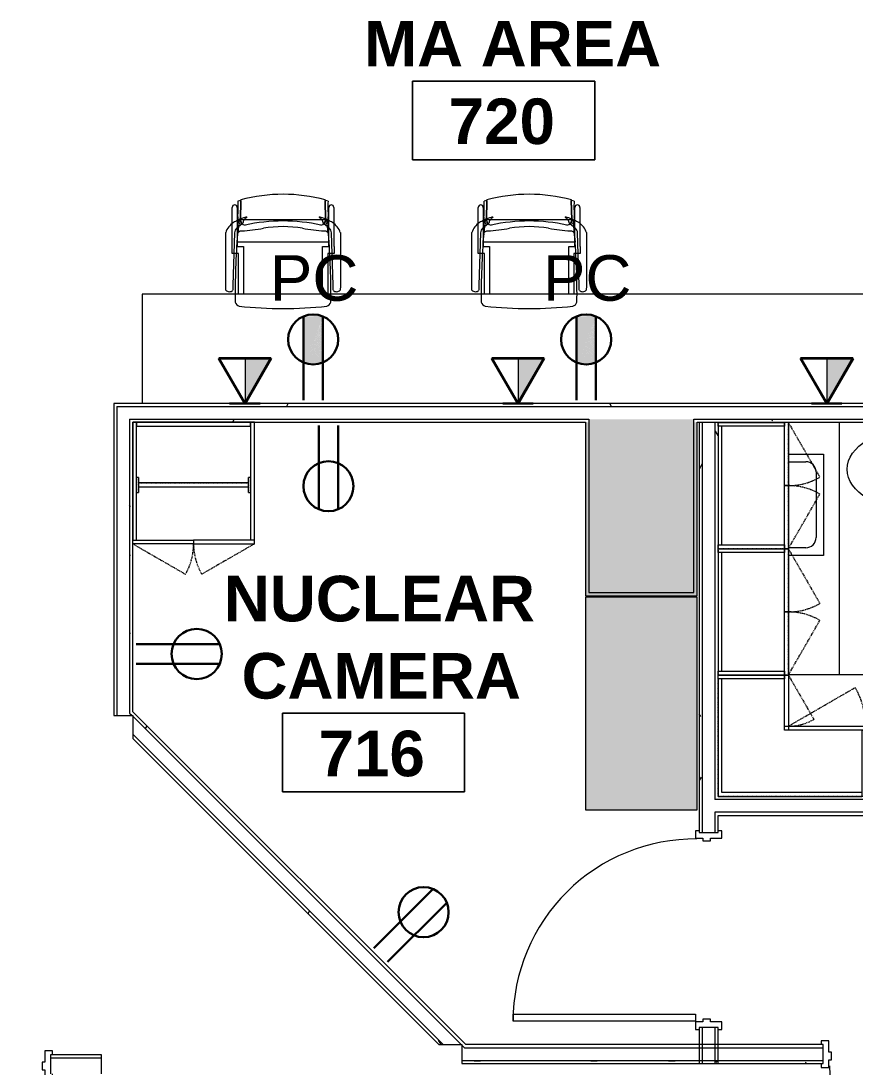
# Model space of a CAD drawing. Header units: inches. Extents: x 1076 to 2563, y 349 to 2134.
# Drawn here: x 1769.1 to 1933.8, y 1665.4 to 1871.9 of the extents above; entities that cross this region are included whole.
import ezdxf

# ---------------------------------------------------------------- set-up
doc = ezdxf.new("R2010")
doc.units = ezdxf.units.IN
doc.header["$MEASUREMENT"] = 0
doc.linetypes.add('Dash', pattern=[0.25, 0.125, -0.125])
doc.linetypes.add('Hidden', pattern=[0.28125, 0.1875, -0.09375])
for name, color, linetype, lineweight in [('A-ANNO-NOTE', 131, 'Continuous', 30), ('A-AREA-IDEN', 2, 'Continuous', 9), ('A-COLS', 52, 'Continuous', 13), ('A-DOOR', 31, 'Continuous', 13), ('A-WALL', 113, 'Continuous', 13), ('A-WALL-PATT', 111, 'Continuous', 13), ('I-FURN', 30, 'Continuous', 9), ('I-WALL', 2, 'Continuous', 13), ('P-SANR-FIXT', 6, 'Continuous', 13), ('P-SANR-FIXT-IDEN', 2, 'Continuous', 9), ('Q-CASE', 31, 'Continuous', 13), ('Q-CASE-HDLN', 31, 'Dash', 9)]:
    doc.layers.add(name, color=color, linetype=linetype, lineweight=lineweight)
doc.styles.add('Swis721 Lt BT', font='swissl.ttf', dxfattribs={"height": 9})
doc.styles.add('Swis721 Lt BT_B', font='', dxfattribs={"height": 9})
doc.styles.get('Swis721 Lt BT_B').set_extended_font_data('Swis721 Lt BT', bold=True)
pattern_1 = [(0, (0, 0), (30.72, 7.68), [1.267, -21.773, 1.267, -21.773, -122.88]), (0, (0, 0), (30.72, 7.68), [-46.08, 1.267, -44.813, 1.267, -21.773, -53.76]), (0, (0, 0), (30.72, 7.68), [-115.2, 1.267, -14.093, 1.267, -37.133]), (120, (11.52, 3.84), (-22.011075, 22.7643), [1.267, -21.773, 1.267, -21.773, -122.88]), (120, (11.52, 3.84), (-22.011075, 22.7643), [-46.08, 1.267, -44.813, 1.267, -21.773, -53.76]), (120, (11.52, 3.84), (-22.011075, 22.7643), [-115.2, 1.267, -14.093, 1.267, -37.133]), (240, (15.36, 19.2), (-8.708925, -30.4443), [1.267, -21.773, 1.267, -21.773, -122.88]), (240, (15.36, 19.2), (-8.708925, -30.4443), [-46.08, 1.267, -44.813, 1.267, -21.773, -53.76]), (240, (15.36, 19.2), (-8.708925, -30.4443), [-115.2, 1.267, -14.093, 1.267, -37.133])]

# ---------------------------------------------------------------- blocks, each defined once
blk = doc.blocks.new('Casework 6 - Casework 1-7590058-Level XX  POWER _ SIGNAL')
at = {"layer": 'Q-CASE', "lineweight": 9}
for p, q in [((1483.52, 1691.07), (1483.52, 1669.49)), ((1501.94, 1691.07), (1483.52, 1691.07)), ((1520.79, 1691.07), (1501.98, 1691.07)), ((1550.55, 1691.07), (1520.79, 1691.07)), ((1569.4, 1691.07), (1550.55, 1691.07)), ((1660.94, 1691.07), (1569.4, 1691.07))]:
    blk.add_line(p, q, dxfattribs=at)
blk = doc.blocks.new('Door - Single - Solid Door-7669387-Level XX  POWER _ SIGNAL')
at = {"layer": 'A-DOOR'}
for p, q in [((-14.01, 38.71), (-12.63, 38.71)), ((-14.01, 2.71), (-14.01, 38.71)), ((-12.63, 38.71), (-12.63, 2.71)), ((-12.63, 2.71), (-14.01, 2.71))]:
    blk.add_line(p, q, dxfattribs=at)
at = {"layer": 'A-DOOR', "lineweight": 9}
for p, q in [((-15.63, 2.71), (-15.63, 1.96)), ((-14.13, 2.71), (-15.63, 2.71)), ((-14.13, 1.21), (-14.13, 2.71)), ((23.62, 2.71), (22.12, 2.71)), ((22.12, 2.71), (22.12, 1.21)), ((23.62, 1.96), (23.62, 2.71)), ((-13.63, 1.21), (-14.13, 1.21)), ((-13.63, -0.29), (-13.63, 1.21)), ((22.12, 1.21), (21.62, 1.21)), ((21.62, 1.21), (21.62, -0.29)), ((-15.63, -1.79), (-15.63, -2.54)), ((-14.13, -2.54), (-14.13, -0.29)), ((-14.13, -0.29), (-13.63, -0.29)), ((21.62, -0.29), (22.12, -0.29)), ((22.12, -0.29), (22.12, -2.54)), ((23.62, -2.54), (23.62, -1.79)), ((-15.63, -2.54), (-14.13, -2.54)), ((22.12, -2.54), (23.62, -2.54))]:
    blk.add_line(p, q, dxfattribs=at)
blk.add_arc((-14.01, 2.71), 36, 359.5, 90, dxfattribs=at)
blk = doc.blocks.new('Door - Single - Solid Door-7355446-Level XX  POWER _ SIGNAL')
at = {"layer": 'A-DOOR'}
for p, q in [((-14.01, 38.71), (-12.63, 38.71)), ((-14.01, 2.71), (-14.01, 38.71)), ((-12.63, 38.71), (-12.63, 2.71)), ((-12.63, 2.71), (-14.01, 2.71))]:
    blk.add_line(p, q, dxfattribs=at)
at = {"layer": 'A-DOOR', "lineweight": 9}
for p, q in [((-15.63, 2.71), (-15.63, 1.96)), ((-14.13, 2.71), (-15.63, 2.71)), ((-14.13, 1.21), (-14.13, 2.71)), ((23.62, 2.71), (22.12, 2.71)), ((22.12, 2.71), (22.12, 1.21)), ((23.62, 1.96), (23.62, 2.71)), ((-13.63, 1.21), (-14.13, 1.21)), ((-13.63, -0.29), (-13.63, 1.21)), ((22.12, 1.21), (21.62, 1.21)), ((21.62, 1.21), (21.62, -0.29)), ((-15.63, -1.79), (-15.63, -2.54)), ((-14.13, -2.54), (-14.13, -0.29)), ((-14.13, -0.29), (-13.63, -0.29)), ((21.62, -0.29), (22.12, -0.29)), ((22.12, -0.29), (22.12, -2.54)), ((23.62, -2.54), (23.62, -1.79)), ((-15.63, -2.54), (-14.13, -2.54)), ((22.12, -2.54), (23.62, -2.54))]:
    blk.add_line(p, q, dxfattribs=at)
blk.add_arc((-14.01, 2.71), 36, 359.5, 90, dxfattribs=at)
blk = doc.blocks.new('C-Counter Top1 - ADJ HEIGHT 2-7779283-Level XX  POWER _ SIGNAL')
at = {"layer": 'Q-CASE', "lineweight": 9}
for p, q in [((-47.26, -13.88), (-47.26, -24)), ((-47.26, -24), (26.86, -24))]:
    blk.add_line(p, q, dxfattribs=at)
blk = doc.blocks.new('C-Counter Top1 - ADJ HEIGHT 2-7466571-Level XX  POWER _ SIGNAL')
at = {"layer": 'Q-CASE', "lineweight": 9}
blk.add_line((2.63, 0), (-47.26, 0), dxfattribs=at)
blk = doc.blocks.new('Sink Kitchen-Single - 30_ x 21_ HOT LAB-7756495-Level XX  POWER _ SIGNAL')
at = {"layer": 'P-SANR-FIXT', "lineweight": 9}
for p, q in [((-9.38, 8.41), (10.62, 8.41)), ((-9.38, 1.44), (-9.38, 8.41)), ((10.62, 8.41), (10.62, 1.44)), ((-5.88, 6.91), (7.12, 6.91)), ((-7.88, 1.44), (-7.88, 4.91)), ((9.12, 4.91), (9.12, 1.44))]:
    blk.add_line(p, q, dxfattribs=at)
for centre, start, end in [((-5.88, 4.91), 90, 180), ((7.12, 4.91), 360, 90)]:
    blk.add_arc(centre, 2, start, end, dxfattribs=at)
blk = doc.blocks.new('F-Haworth_Chair_X99-Seminar - X99 Seminar Chair with Glides-V22-Level XX  POWER _ SIGNAL')
at = {"layer": 'I-FURN'}
for p, q in [((-11.32, 5.48), (-11.3, 6.32)), ((-9.92, 6.36), (-9.92, 5.36)), ((-8.82, -0.89), (-8.82, 7.1)), ((-7.83, 7.1), (-7.83, -2.27)), ((7.83, -2.27), (7.83, 7.1)), ((8.82, 7.1), (8.82, -0.89)), ((9.92, 5.36), (9.92, 6.36)), ((11.3, 6.32), (11.32, 5.48)), ((-11.32, -5.06), (-11.32, 5.48)), ((-9.92, 5.36), (-9.57, -4.97)), ((9.57, -4.97), (9.92, 5.36)), ((11.32, 5.48), (11.32, -5.06)), ((-10.07, -0.89), (-9.71, -0.89)), ((-10.07, -2.27), (-10.07, -0.89)), ((-9.71, -0.89), (-9.2, -0.89)), ((-9.2, -0.89), (-8.82, -0.89)), ((8.82, -0.89), (9.2, -0.89)), ((9.2, -0.89), (9.71, -0.89)), ((9.71, -0.89), (10.07, -0.89)), ((10.07, -0.89), (10.07, -2.27)), ((-10.04, -2.27), (-10.07, -2.27)), ((-10.04, -4.99), (-10.04, -2.27)), ((-9.07, -3.12), (9.07, -3.12)), ((-9.07, -3.2), (-9.07, -3.12)), ((-8.9, -4.8), (-9.07, -3.2)), ((-9.04, -2.27), (-9.04, -3.12)), ((-7.83, -2.27), (-9.04, -2.27)), ((-9.04, -3.12), (-9.04, -3.43)), ((-9.04, -3.43), (-9.04, -3.62)), ((-9.04, -3.62), (-9.04, -5.99)), ((9.04, -2.27), (7.83, -2.27)), ((9.07, -3.2), (8.9, -4.8)), ((9.04, -3.12), (9.04, -2.27)), ((9.04, -3.43), (9.04, -3.12)), ((9.04, -3.62), (9.04, -3.43)), ((9.04, -5.99), (9.04, -3.62)), ((9.07, -3.12), (9.07, -3.2)), ((10.04, -2.27), (10.04, -4.99)), ((10.07, -2.27), (10.04, -2.27)), ((-10.04, -6.81), (-10.04, -5)), ((-9.13, -5.92), (-8.07, -6.77)), ((-9.04, -5.99), (-9.04, -7.4)), ((-8.88, -4.99), (-8.89, -4.91)), ((-8.75, -6.22), (-8.88, -4.99)), ((8.07, -6.77), (9.13, -5.92)), ((8.88, -4.99), (8.75, -6.22)), ((8.89, -4.91), (8.88, -4.99)), ((9.04, -7.4), (9.04, -5.99)), ((10.04, -5), (10.04, -6.81)), ((-10.04, -10.02), (-10.04, -6.81)), ((-9.04, -7.4), (-9.04, -10.02)), ((-8.68, -6.87), (-8.75, -6.22)), ((-8.62, -7.42), (-8.68, -6.87)), ((-8.6, -7.6), (-8.62, -7.43)), ((-8.61, -6.81), (-8.23, -6.95)), ((-8.49, -7.6), (-8.56, -7.6)), ((-8.42, -7.57), (-8.34, -11.37)), ((-8.34, -11.52), (-8.42, -7.57)), ((-7.65, -7.6), (-8.4, -7.6)), ((-8.03, -6.81), (-7.95, -6.87)), ((7.65, -7.6), (-7.65, -7.6)), ((-7.18, -7.99), (-7.21, -8.13)), ((7.21, -8.13), (7.18, -7.99)), ((8.4, -7.6), (7.65, -7.6)), ((7.95, -6.87), (8.03, -6.81)), ((8.23, -6.95), (8.61, -6.81)), ((8.34, -11.37), (8.42, -7.57)), ((8.42, -7.57), (8.34, -11.52)), ((8.56, -7.6), (8.49, -7.6)), ((8.62, -7.43), (8.6, -7.6)), ((8.68, -6.87), (8.62, -7.42)), ((8.75, -6.22), (8.68, -6.87)), ((9.04, -10.02), (9.04, -7.4)), ((10.04, -6.81), (10.04, -10.02))]:
    blk.add_line(p, q, dxfattribs=at)
for centre, radius, start, end in [((-8.21, 8.28), 1.31, 110.0433, 159.9567), ((144.06, 7.32), 153.52, 179.4749, 184.5213), ((0, -75.01), 84.96, 84.1475, 95.8525), ((8.21, 8.28), 1.31, 20.0433, 69.9567), ((-144.06, 7.32), 153.52, 355.4787, 0.5251), ((-10.58, 5.68), 0.956, 45.8901, 138.1099), ((10.58, 5.68), 0.956, 41.8901, 134.1099), ((-7.87, -3.92), 3.63, 198.1789, 238.0478), ((-8.18, -4.9), 1.39, 182.8013, 227.1078), ((-8.24, -4.59), 0.763, 194.2338, 275.7662), ((-11.32, -48.08), 42.84, 79.9767, 85.7699), ((0, 15.97), 22.19, 259.9767, 280.0233), ((11.32, -48.08), 42.84, 94.2301, 100.0233), ((8.24, -4.59), 0.763, 264.2338, 345.7662), ((8.18, -4.9), 1.39, 312.8922, 357.1987), ((7.87, -3.92), 3.63, 301.9522, 341.8211), ((-4.71, 1.15), 9.61, 238.0478, 243.9964), ((-5.2, -7.86), 3.74, 170.0936, 184.0143), ((-36.06, -10.03), 27.2, 357.4882, 4.0143), ((-4.71, 1.15), 9.61, 243.9964, 246.4906), ((-8.28, -7.33), 0.613, 122.5427, 170.0936), ((-4.71, 1.15), 9.61, 246.6393, 247.073), ((-7.37, -7.55), 1.05, 95.9554, 181.1786), ((-7.37, -7.55), 1.05, 145.2002, 181.1786), ((-4.71, 1.15), 9.61, 247.2631, 254.9334), ((-6.55, -6.76), 1.38, 185.0878, 199.5533), ((-6.55, -6.76), 1.38, 199.5533, 212.4248), ((-6.55, -6.76), 1.38, 214.0187, 242.9497), ((0, 26.49), 33.83, 257.2285, 282.7715), ((6.55, -6.76), 1.38, 297.0503, 325.9813), ((4.71, 1.15), 9.61, 285.0666, 292.7369), ((7.37, -7.55), 1.05, 358.8214, 84.0446), ((6.55, -6.76), 1.38, 327.5752, 354.9122), ((7.37, -7.55), 1.05, 358.8214, 34.7998), ((4.71, 1.15), 9.61, 292.927, 293.3607), ((4.71, 1.15), 9.61, 293.5094, 296.0036), ((8.28, -7.33), 0.613, 9.9064, 57.4573), ((36.06, -10.03), 27.2, 175.9857, 182.5118), ((5.2, -7.86), 3.74, 355.9857, 9.9064), ((4.71, 1.15), 9.61, 296.0036, 301.9522), ((-9.54, -10.02), 0.498, 180, 0), ((9.54, -10.02), 0.498, 180, 0), ((0, 20.73), 33.17, 254.4478, 255.4234), ((0, 20.29), 32.89, 255.304, 284.6925), ((0, 20.73), 33.17, 284.5766, 285.5522)]:
    blk.add_arc(centre, radius, start, end, dxfattribs=at)
blk = doc.blocks.new('F-Haworth_Chair_X99-Seminar - X99 Seminar Chair with Glides-V23-Level XX  POWER _ SIGNAL')
at = {"layer": 'I-FURN'}
for p, q in [((-11.32, 5.48), (-11.3, 6.32)), ((-9.92, 6.36), (-9.92, 5.36)), ((-8.82, -0.89), (-8.82, 7.1)), ((-7.83, 7.1), (-7.83, -2.27)), ((7.83, -2.27), (7.83, 7.1)), ((8.82, 7.1), (8.82, -0.89)), ((9.92, 5.36), (9.92, 6.36)), ((11.3, 6.32), (11.32, 5.48)), ((-11.32, -5.06), (-11.32, 5.48)), ((-9.92, 5.36), (-9.57, -4.97)), ((9.57, -4.97), (9.92, 5.36)), ((11.32, 5.48), (11.32, -5.06)), ((-10.07, -0.89), (-9.71, -0.89)), ((-10.07, -2.27), (-10.07, -0.89)), ((-9.71, -0.89), (-9.2, -0.89)), ((-9.2, -0.89), (-8.82, -0.89)), ((8.82, -0.89), (9.2, -0.89)), ((9.2, -0.89), (9.71, -0.89)), ((9.71, -0.89), (10.07, -0.89)), ((10.07, -0.89), (10.07, -2.27)), ((-10.04, -2.27), (-10.07, -2.27)), ((-10.04, -4.99), (-10.04, -2.27)), ((-9.07, -3.12), (9.07, -3.12)), ((-9.07, -3.2), (-9.07, -3.12)), ((-8.9, -4.8), (-9.07, -3.2)), ((-9.04, -2.27), (-9.04, -3.12)), ((-7.83, -2.27), (-9.04, -2.27)), ((-9.04, -3.12), (-9.04, -3.43)), ((-9.04, -3.43), (-9.04, -3.62)), ((-9.04, -3.62), (-9.04, -5.99)), ((9.04, -2.27), (7.83, -2.27)), ((9.07, -3.2), (8.9, -4.8)), ((9.04, -3.12), (9.04, -2.27)), ((9.04, -3.43), (9.04, -3.12)), ((9.04, -3.62), (9.04, -3.43)), ((9.04, -5.99), (9.04, -3.62)), ((9.07, -3.12), (9.07, -3.2)), ((10.04, -2.27), (10.04, -4.99)), ((10.07, -2.27), (10.04, -2.27)), ((-10.04, -6.81), (-10.04, -5)), ((-9.13, -5.92), (-8.07, -6.77)), ((-9.04, -5.99), (-9.04, -7.4)), ((-8.88, -4.99), (-8.89, -4.91)), ((-8.75, -6.22), (-8.88, -4.99)), ((8.07, -6.77), (9.13, -5.92)), ((8.88, -4.99), (8.75, -6.22)), ((8.89, -4.91), (8.88, -4.99)), ((9.04, -7.4), (9.04, -5.99)), ((10.04, -5), (10.04, -6.81)), ((-10.04, -10.02), (-10.04, -6.81)), ((-9.04, -7.4), (-9.04, -10.02)), ((-8.68, -6.87), (-8.75, -6.22)), ((-8.62, -7.42), (-8.68, -6.87)), ((-8.6, -7.6), (-8.62, -7.43)), ((-8.61, -6.81), (-8.23, -6.95)), ((-8.49, -7.6), (-8.56, -7.6)), ((-8.42, -7.57), (-8.34, -11.37)), ((-8.34, -11.52), (-8.42, -7.57)), ((-7.65, -7.6), (-8.4, -7.6)), ((-8.03, -6.81), (-7.95, -6.87)), ((7.65, -7.6), (-7.65, -7.6)), ((-7.18, -7.99), (-7.21, -8.13)), ((7.21, -8.13), (7.18, -7.99)), ((8.4, -7.6), (7.65, -7.6)), ((7.95, -6.87), (8.03, -6.81)), ((8.23, -6.95), (8.61, -6.81)), ((8.34, -11.37), (8.42, -7.57)), ((8.42, -7.57), (8.34, -11.52)), ((8.56, -7.6), (8.49, -7.6)), ((8.62, -7.43), (8.6, -7.6)), ((8.68, -6.87), (8.62, -7.42)), ((8.75, -6.22), (8.68, -6.87)), ((9.04, -10.02), (9.04, -7.4)), ((10.04, -6.81), (10.04, -10.02))]:
    blk.add_line(p, q, dxfattribs=at)
for centre, radius, start, end in [((-8.21, 8.28), 1.31, 110.0433, 159.9567), ((144.06, 7.32), 153.52, 179.4749, 184.5213), ((0, -75.01), 84.96, 84.1475, 95.8525), ((8.21, 8.28), 1.31, 20.0433, 69.9567), ((-144.06, 7.32), 153.52, 355.4787, 0.5251), ((-10.58, 5.68), 0.956, 45.8901, 138.1099), ((10.58, 5.68), 0.956, 41.8901, 134.1099), ((-7.87, -3.92), 3.63, 198.1789, 238.0478), ((-8.18, -4.9), 1.39, 182.8013, 227.1078), ((-8.24, -4.59), 0.763, 194.2338, 275.7662), ((-11.32, -48.08), 42.84, 79.9767, 85.7699), ((0, 15.97), 22.19, 259.9767, 280.0233), ((11.32, -48.08), 42.84, 94.2301, 100.0233), ((8.24, -4.59), 0.763, 264.2338, 345.7662), ((8.18, -4.9), 1.39, 312.8922, 357.1987), ((7.87, -3.92), 3.63, 301.9522, 341.8211), ((-4.71, 1.15), 9.61, 238.0478, 243.9964), ((-5.2, -7.86), 3.74, 170.0936, 184.0143), ((-36.06, -10.03), 27.2, 357.4882, 4.0143), ((-4.71, 1.15), 9.61, 243.9964, 246.4906), ((-8.28, -7.33), 0.613, 122.5427, 170.0936), ((-4.71, 1.15), 9.61, 246.6393, 247.073), ((-7.37, -7.55), 1.05, 95.9554, 181.1786), ((-7.37, -7.55), 1.05, 145.2002, 181.1786), ((-4.71, 1.15), 9.61, 247.2631, 254.9334), ((-6.55, -6.76), 1.38, 185.0878, 212.4248), ((-6.55, -6.76), 1.38, 214.0187, 228.4842), ((0, 26.49), 33.83, 257.2285, 282.7715), ((-6.55, -6.76), 1.38, 228.4842, 242.9497), ((6.55, -6.76), 1.38, 297.0503, 325.9813), ((4.71, 1.15), 9.61, 285.0666, 292.7369), ((7.37, -7.55), 1.05, 358.8214, 84.0446), ((6.55, -6.76), 1.38, 327.5752, 354.9122), ((7.37, -7.55), 1.05, 358.8214, 34.7998), ((4.71, 1.15), 9.61, 292.927, 293.3607), ((4.71, 1.15), 9.61, 293.5094, 296.0036), ((8.28, -7.33), 0.613, 9.9064, 57.4573), ((36.06, -10.03), 27.2, 175.9857, 182.5118), ((5.2, -7.86), 3.74, 355.9857, 9.9064), ((4.71, 1.15), 9.61, 296.0036, 301.9522), ((-9.54, -10.02), 0.498, 180, 0), ((9.54, -10.02), 0.498, 180, 0), ((0, 20.73), 33.17, 254.4478, 255.4234), ((0, 20.29), 32.89, 255.304, 284.6925), ((0, 20.73), 33.17, 284.5766, 285.5522)]:
    blk.add_arc(centre, radius, start, end, dxfattribs=at)
blk = doc.blocks.new('CW Cupbd Combined - Robe 80_h x 24_d - 2 Doors - 1 rail - 1 shoe shelf-7650964-Level XX  POWER _ SIGNAL')
at = {"layer": 'Q-CASE', "lineweight": 20}
for p, q in [((2.75, -2.36), (2, -2.36)), ((2, -2.36), (2, -25.61)), ((2.75, -13.26), (2.75, -2.36)), ((25.25, -2.36), (2.75, -2.36)), ((2.75, -2.36), (2.75, -3.11)), ((2.75, -3.11), (25.25, -3.11)), ((26, -2.36), (25.25, -2.36)), ((25.25, -2.36), (25.25, -13.26)), ((25.25, -3.11), (25.25, -2.36)), ((26, -25.61), (26, -2.36)), ((2.75, -25.61), (2.75, -16.21)), ((25.25, -16.21), (25.25, -25.61)), ((2, -25.61), (14, -25.61)), ((2, -26.36), (2, -25.61)), ((14, -26.36), (2, -26.36)), ((14, -25.61), (14, -26.36)), ((26, -25.61), (14, -25.61)), ((14, -25.61), (14, -26.36)), ((14, -26.36), (26, -26.36)), ((26, -26.36), (26, -25.61))]:
    blk.add_line(p, q, dxfattribs=at)
at = {"layer": 'Q-CASE', "lineweight": 9}
for p, q in [((3.14, -13.26), (2.75, -13.26)), ((2.75, -16.21), (2.75, -13.26)), ((3.14, -13.26), (3.14, -16.21)), ((24.85, -14.34), (3.14, -14.34)), ((25.25, -13.26), (24.85, -13.26)), ((24.85, -16.21), (24.85, -13.26)), ((25.25, -13.26), (25.25, -16.21)), ((2.75, -16.21), (3.14, -16.21)), ((3.14, -15.13), (24.85, -15.13)), ((24.85, -16.21), (25.25, -16.21))]:
    blk.add_line(p, q, dxfattribs=at)
at = {"layer": 'Q-CASE', "linetype": 'Hidden', "lineweight": 9}
for p, q in [((2, -26.36), (12.39, -32.36)), ((26, -26.36), (15.6, -32.36))]:
    blk.add_line(p, q, dxfattribs=at)
for centre, start, end in [((2, -26.36), 330, 0.5), ((26, -26.36), 179.5, 210)]:
    blk.add_arc(centre, 12, start, end, dxfattribs=at)
at = {"layer": 'Q-CASE-HDLN'}
for p, q in [((3.14, -13.26), (2.75, -13.26)), ((3.14, -16.21), (3.14, -13.26)), ((3.14, -14.34), (24.85, -14.34)), ((25.25, -13.26), (24.85, -13.26)), ((24.85, -13.26), (24.85, -16.21)), ((2.75, -16.21), (3.14, -16.21)), ((3.14, -15.13), (24.85, -15.13)), ((24.85, -16.21), (25.25, -16.21))]:
    blk.add_line(p, q, dxfattribs=at)
blk = doc.blocks.new('CW Cupbd Ohead1 - 37_h x 13 7_8_d - 2 Doors - 1 Shelf-7777892-Level XX  POWER _ SIGNAL')
at = {"layer": 'Q-CASE', "linetype": 'Hidden', "lineweight": 9}
for p, q in [((2, 16.24), (12.8, 22.47)), ((26.94, 16.24), (16.14, 22.47))]:
    blk.add_line(p, q, dxfattribs=at)
at = {"layer": 'Q-CASE', "lineweight": 9}
for p, q in [((2, 16.24), (14.47, 16.24)), ((2, 16.24), (2, 15.45)), ((14.47, 15.45), (2, 15.45)), ((2, 15.45), (2.75, 15.45)), ((2, 2.36), (2, 15.45)), ((2.75, 15.45), (2.75, 2.36)), ((14.47, 15.45), (14.47, 16.24)), ((14.47, 16.24), (26.94, 16.24)), ((14.47, 16.24), (14.47, 15.45)), ((26.94, 15.45), (14.47, 15.45)), ((26.19, 15.45), (26.94, 15.45)), ((26.19, 2.36), (26.19, 15.45)), ((26.94, 15.45), (26.94, 16.24)), ((26.94, 2.36), (26.94, 15.45)), ((2.75, 2.36), (2, 2.36)), ((26.19, 3.11), (2.75, 3.11)), ((2.75, 2.36), (26.19, 2.36)), ((26.94, 2.36), (26.19, 2.36))]:
    blk.add_line(p, q, dxfattribs=at)
at = {"layer": 'Q-CASE', "linetype": 'Hidden', "lineweight": 9}
for centre, start, end in [((2, 16.24), 359.5, 30), ((26.94, 16.24), 150, 180.5)]:
    blk.add_arc(centre, 12.47, start, end, dxfattribs=at)
at = {"layer": 'Q-CASE-HDLN'}
for p, q in [((26.94, 16.24), (2, 16.24)), ((2, 16.24), (2, 2.36)), ((26.94, 2.36), (26.94, 16.24)), ((2, 2.36), (26.94, 2.36))]:
    blk.add_line(p, q, dxfattribs=at)
blk = doc.blocks.new('CW Cupbd Ohead Cnr - 23_5_h x 13 7_8_d - 1 Shelf-7798154-Level XX  POWER _ SIGNAL')
at = {"layer": 'Q-CASE', "lineweight": 9}
for p, q in [((25.22, -2.36), (2, -2.36)), ((2, -2.36), (2, -30.74)), ((2.75, -30.74), (2.75, -3.11)), ((2.75, -3.11), (25.22, -3.11)), ((25.22, -2.36), (25.97, -2.36)), ((25.22, -15.49), (25.22, -2.36)), ((25.97, -15.49), (25.97, -2.36)), ((15.12, -16.24), (15.12, -15.49)), ((15.12, -15.49), (15.87, -15.49)), ((15.12, -31.49), (15.12, -16.24)), ((15.87, -16.24), (15.12, -16.24)), ((15.87, -15.49), (25.97, -15.49)), ((15.87, -15.49), (15.87, -16.24)), ((15.87, -16.24), (15.87, -31.49)), ((25.97, -16.24), (15.87, -16.24)), ((25.97, -15.49), (25.22, -15.49)), ((25.97, -16.24), (25.97, -15.49)), ((2, -31.49), (2, -30.74)), ((15.12, -30.74), (2, -30.74)), ((15.12, -30.74), (15.12, -31.49)), ((15.12, -31.49), (2, -31.49)), ((15.12, -31.49), (15.87, -31.49))]:
    blk.add_line(p, q, dxfattribs=at)
at = {"layer": 'Q-CASE', "linetype": 'Hidden', "lineweight": 9}
for p, q in [((15.87, -16.24), (23.5, -29.44)), ((25.97, -16.24), (17.22, -21.29))]:
    blk.add_line(p, q, dxfattribs=at)
for centre, radius, start, end in [((25.97, -16.24), 10.1, 179.5, 210), ((15.87, -16.24), 15.25, 269.5, 300)]:
    blk.add_arc(centre, radius, start, end, dxfattribs=at)
at = {"layer": 'Q-CASE-HDLN'}
for p, q in [((2, -2.36), (25.97, -2.36)), ((2, -31.49), (2, -2.36)), ((25.97, -2.36), (25.97, -16.24)), ((15.87, -16.24), (15.87, -31.49)), ((25.97, -16.24), (15.87, -16.24)), ((15.87, -31.49), (2, -31.49))]:
    blk.add_line(p, q, dxfattribs=at)
blk = doc.blocks.new('Room Tag - Room Name and Number-3379422-Level XX  POWER _ SIGNAL')
at = {"layer": 'A-AREA-IDEN'}
for p, q in [((-0.1881, -0.1636), (-0.1881, -0.0018)), ((-0.1881, -0.0018), (0.1869, -0.0018)), ((0.1869, -0.0018), (-0.1881, -0.0018)), ((-0.1881, -0.0018), (-0.1881, -0.1636)), ((0.1869, -0.0018), (0.1869, -0.1636)), ((0.1869, -0.1636), (0.1869, -0.0018)), ((0.1869, -0.1636), (-0.1881, -0.1636)), ((-0.1881, -0.1636), (0.1869, -0.1636))]:
    blk.add_line(p, q, dxfattribs=at)
blk = doc.blocks.new('Plumbing Equipment Tag - Standard-3394155-Level XX  POWER _ SIGNAL')
at = {"layer": 'P-SANR-FIXT-IDEN'}
blk.add_ellipse((-0.0499, 0.0037), major_axis=(-0.1406, 0), ratio=0.600473, dxfattribs=at)

msp = doc.modelspace()

# ---------------------------------------------------------------- hatches: boundary and pattern name
at = {"layer": 'A-ANNO-NOTE', "lineweight": 9}
for points in [[(1825.6, 1813.84), (1827.85, 1813.85), (1825.99, 1813.92)], [(1827.85, 1813.85), (1827.07, 1813.98), (1825.99, 1813.92)], [(1879.53, 1813.84), (1881.78, 1813.85), (1879.92, 1813.92)], [(1881.78, 1813.85), (1881, 1813.98), (1879.92, 1813.92)], [(1824.86, 1804.48), (1828.69, 1813.55), (1824.86, 1813.57), (1824.86, 1813.21)], [(1824.95, 1804.44), (1828.55, 1813.21), (1824.86, 1804.48)], [(1828.69, 1813.55), (1825.6, 1813.84), (1824.95, 1813.61)], [(1825.04, 1804.41), (1828.55, 1813.21), (1824.95, 1804.44)], [(1825.13, 1804.38), (1828.56, 1813.21), (1825.04, 1804.41)], [(1825.23, 1804.34), (1828.56, 1813.21), (1825.13, 1804.38)], [(1825.32, 1804.31), (1828.56, 1813.21), (1825.23, 1804.34)], [(1825.42, 1804.29), (1828.57, 1813.21), (1825.32, 1804.31)], [(1825.51, 1804.26), (1828.57, 1813.21), (1825.42, 1804.29)], [(1825.61, 1804.24), (1828.58, 1813.21), (1825.51, 1804.26)], [(1828.69, 1813.55), (1827.85, 1813.85), (1825.6, 1813.84)], [(1825.7, 1804.21), (1828.58, 1813.21), (1825.61, 1804.24)], [(1825.8, 1804.19), (1828.58, 1813.21), (1825.7, 1804.21)], [(1825.89, 1804.17), (1828.59, 1813.21), (1825.8, 1804.19)], [(1825.99, 1804.16), (1828.59, 1813.21), (1825.89, 1804.17)], [(1826.09, 1804.14), (1828.59, 1813.21), (1825.99, 1804.16)], [(1826.19, 1804.13), (1828.6, 1813.21), (1826.09, 1804.14)], [(1826.28, 1804.12), (1828.6, 1813.21), (1826.19, 1804.13)], [(1826.38, 1804.11), (1828.6, 1813.21), (1826.28, 1804.12)], [(1826.48, 1804.1), (1828.61, 1813.21), (1826.38, 1804.11)], [(1826.58, 1804.1), (1828.61, 1813.21), (1826.48, 1804.1)], [(1826.68, 1804.1), (1828.62, 1813.21), (1826.58, 1804.1)], [(1826.77, 1804.1), (1828.62, 1813.21), (1826.68, 1804.1)], [(1826.77, 1804.1), (1826.87, 1804.1), (1828.62, 1813.21)], [(1826.87, 1804.1), (1826.97, 1804.1), (1828.63, 1813.21)], [(1826.97, 1804.1), (1827.07, 1804.1), (1828.63, 1813.21)], [(1827.07, 1804.1), (1827.17, 1804.11), (1828.63, 1813.21)], [(1827.17, 1804.11), (1827.27, 1804.12), (1828.64, 1813.21)], [(1827.27, 1804.12), (1827.36, 1804.13), (1828.64, 1813.21)], [(1827.36, 1804.13), (1827.46, 1804.14), (1828.64, 1813.21)], [(1827.46, 1804.14), (1827.56, 1804.16), (1828.65, 1813.21)], [(1827.56, 1804.16), (1827.66, 1804.17), (1828.65, 1813.21)], [(1827.66, 1804.17), (1827.75, 1804.19), (1828.65, 1813.21)], [(1827.75, 1804.19), (1827.85, 1804.21), (1828.66, 1813.21)], [(1827.85, 1804.21), (1827.94, 1804.24), (1828.66, 1813.21)], [(1827.94, 1804.24), (1828.04, 1804.26), (1828.66, 1813.21)], [(1828.04, 1804.26), (1828.13, 1804.29), (1828.67, 1813.21)], [(1828.13, 1804.29), (1828.23, 1804.31), (1828.67, 1813.21)], [(1828.23, 1804.31), (1828.32, 1804.34), (1828.67, 1813.21)], [(1828.32, 1804.34), (1828.42, 1804.38), (1828.68, 1813.21)], [(1828.42, 1804.38), (1828.51, 1804.41), (1828.68, 1813.21)], [(1828.51, 1804.41), (1828.6, 1804.44), (1828.68, 1813.21)], [(1828.6, 1804.44), (1828.69, 1804.48), (1828.69, 1813.21)], [(1878.79, 1804.48), (1882.62, 1813.55), (1878.79, 1813.57), (1878.79, 1813.21)], [(1878.88, 1804.44), (1882.48, 1813.21), (1878.79, 1804.48)], [(1882.62, 1813.55), (1879.53, 1813.84), (1878.88, 1813.61)], [(1878.97, 1804.41), (1882.48, 1813.21), (1878.88, 1804.44)], [(1879.06, 1804.38), (1882.49, 1813.21), (1878.97, 1804.41)], [(1879.16, 1804.34), (1882.49, 1813.21), (1879.06, 1804.38)], [(1879.25, 1804.31), (1882.49, 1813.21), (1879.16, 1804.34)], [(1879.34, 1804.29), (1882.5, 1813.21), (1879.25, 1804.31)], [(1879.44, 1804.26), (1882.5, 1813.21), (1879.34, 1804.29)], [(1879.53, 1804.24), (1882.5, 1813.21), (1879.44, 1804.26)], [(1882.62, 1813.55), (1881.78, 1813.85), (1879.53, 1813.84)], [(1879.63, 1804.21), (1882.51, 1813.21), (1879.53, 1804.24)], [(1879.73, 1804.19), (1882.51, 1813.21), (1879.63, 1804.21)], [(1879.82, 1804.17), (1882.52, 1813.21), (1879.73, 1804.19)], [(1879.92, 1804.16), (1882.52, 1813.21), (1879.82, 1804.17)], [(1880.02, 1804.14), (1882.52, 1813.21), (1879.92, 1804.16)], [(1880.12, 1804.13), (1882.53, 1813.21), (1880.02, 1804.14)], [(1880.21, 1804.12), (1882.53, 1813.21), (1880.12, 1804.13)], [(1880.31, 1804.11), (1882.53, 1813.21), (1880.21, 1804.12)], [(1880.41, 1804.1), (1882.54, 1813.21), (1880.31, 1804.11)], [(1880.51, 1804.1), (1882.54, 1813.21), (1880.41, 1804.1)], [(1880.61, 1804.1), (1882.54, 1813.21), (1880.51, 1804.1)], [(1880.7, 1804.1), (1882.55, 1813.21), (1880.61, 1804.1)], [(1880.7, 1804.1), (1880.8, 1804.1), (1882.55, 1813.21)], [(1880.8, 1804.1), (1880.9, 1804.1), (1882.56, 1813.21)], [(1880.9, 1804.1), (1881, 1804.1), (1882.56, 1813.21)], [(1881, 1804.1), (1881.1, 1804.11), (1882.56, 1813.21)], [(1881.1, 1804.11), (1881.2, 1804.12), (1882.57, 1813.21)], [(1881.2, 1804.12), (1881.29, 1804.13), (1882.57, 1813.21)], [(1881.29, 1804.13), (1881.39, 1804.14), (1882.57, 1813.21)], [(1881.39, 1804.14), (1881.49, 1804.16), (1882.58, 1813.21)], [(1881.49, 1804.16), (1881.58, 1804.17), (1882.58, 1813.21)], [(1881.58, 1804.17), (1881.68, 1804.19), (1882.58, 1813.21)], [(1881.68, 1804.19), (1881.78, 1804.21), (1882.59, 1813.21)], [(1881.78, 1804.21), (1881.87, 1804.24), (1882.59, 1813.21)], [(1881.87, 1804.24), (1881.97, 1804.26), (1882.59, 1813.21)], [(1881.97, 1804.26), (1882.06, 1804.29), (1882.6, 1813.21)], [(1882.06, 1804.29), (1882.16, 1804.31), (1882.6, 1813.21)], [(1882.16, 1804.31), (1882.25, 1804.34), (1882.6, 1813.21)], [(1882.25, 1804.34), (1882.34, 1804.38), (1882.61, 1813.21)], [(1882.34, 1804.38), (1882.44, 1804.41), (1882.61, 1813.21)], [(1882.44, 1804.41), (1882.53, 1804.44), (1882.61, 1813.21)], [(1882.53, 1804.44), (1882.62, 1804.48), (1882.62, 1813.21)], [(1813.32, 1796.36), (1818.48, 1805.29), (1813.32, 1805.29), (1813.32, 1798.28)], [(1867.25, 1796.36), (1872.41, 1805.29), (1867.25, 1805.29), (1867.25, 1798.28)], [(1928.25, 1796.36), (1933.41, 1805.29), (1928.25, 1805.29)]]:
    msp.add_hatch(color=256, dxfattribs=at).paths.add_polyline_path(points, flags=0)
at = {"layer": 'A-COLS'}
msp.add_hatch(color=250, dxfattribs=at).paths.add_polyline_path([(1902.59, 1716.17), (1902.59, 1758.17), (1880.59, 1758.17), (1880.59, 1716.17)], flags=0)
at = {"layer": 'A-WALL'}
msp.add_hatch(color=250, dxfattribs=at).paths.add_polyline_path([(1901.96, 1759.05), (1901.96, 1793.3), (1881.21, 1793.3), (1881.21, 1759.05)], flags=0)
at = {"layer": 'A-WALL-PATT', "lineweight": 9}
h = msp.add_hatch(dxfattribs=at)
h.set_pattern_fill('FP_1', color=256, style=0, pattern_type=2)
h.set_pattern_definition(pattern_1)
h.paths.add_polyline_path([(1906.75, 1795.8), (2083.02, 1795.8), (2083.02, 1796.43), (1787.41, 1796.43), (1787.41, 1795.8), (1901.96, 1795.8)], flags=0)
h = msp.add_hatch(dxfattribs=at)
h.set_pattern_fill('FP_1', color=256, style=0, pattern_type=2)
h.set_pattern_definition(pattern_1)
h.paths.add_polyline_path([(1904.51, 1792.68), (2083.02, 1792.68), (2083.02, 1793.3), (1901.96, 1793.3), (1901.96, 1792.68), (1903.62, 1792.68)], flags=0)
h.paths.add_polyline_path([(1792.97, 1792.68), (1881.21, 1792.68), (1881.21, 1793.3), (1790.53, 1793.3), (1790.53, 1792.68), (1791.16, 1792.68)], flags=0)
h = msp.add_hatch(dxfattribs=at)
h.set_pattern_fill('FP_1', color=256, style=0, pattern_type=2)
h.set_pattern_definition(pattern_1)
h.paths.add_polyline_path([(1791.05, 1734.76), (1791.16, 1734.76), (1791.16, 1792.68), (1790.53, 1792.68), (1790.53, 1735.27)], flags=0)
at = {"layer": 'A-WALL-PATT'}
msp.add_hatch(color=250, dxfattribs=at).paths.add_polyline_path([(1901.96, 1758.43), (1902.59, 1758.43), (1902.59, 1792.68), (1901.96, 1792.68), (1901.96, 1759.05), (1881.21, 1759.05), (1881.21, 1792.68), (1880.59, 1792.68), (1880.59, 1758.43), (1881.22, 1758.43)], flags=0)
at = {"layer": 'A-WALL-PATT', "lineweight": 9}
h = msp.add_hatch(dxfattribs=at)
h.set_pattern_fill('FP_1', color=256, style=0, pattern_type=2)
h.set_pattern_definition(pattern_1)
h.paths.add_polyline_path([(1903.29, 1669.79), (1903.62, 1669.79), (1903.62, 1673.17), (1903, 1673.17), (1903, 1669.79)], flags=0)
h.paths.add_polyline_path([(1903, 1711.67), (1903.62, 1711.67), (1903.62, 1792.68), (1903, 1792.68), (1903, 1715.67)], flags=0)
h = msp.add_hatch(dxfattribs=at)
h.set_pattern_fill('FP_1', color=256, style=0, pattern_type=2)
h.set_pattern_definition(pattern_1)
h.paths.add_polyline_path([(1906.42, 1669.79), (1906.75, 1669.79), (1906.75, 1673.17), (1906.12, 1673.17), (1906.12, 1669.79)], flags=0)
h.paths.add_polyline_path([(1906.12, 1711.67), (1906.75, 1711.67), (1906.75, 1715.67), (1906.12, 1715.67), (1906.12, 1715.04)], flags=0)
h.paths.add_polyline_path([(1906.75, 1718.17), (1906.75, 1792.68), (1906.12, 1792.68), (1906.12, 1718.17)], flags=0)
h = msp.add_hatch(dxfattribs=at)
h.set_pattern_fill('FP_1', color=256, style=0, pattern_type=2)
h.set_pattern_definition(pattern_1)
h.paths.add_polyline_path([(1856.01, 1669.79), (1856.9, 1669.79), (1791.16, 1735.53), (1791.16, 1734.65), (1817.13, 1708.67)], flags=0)
h = msp.add_hatch(dxfattribs=at)
h.set_pattern_fill('FP_1', color=256, style=0, pattern_type=2)
h.set_pattern_definition(pattern_1)
h.paths.add_polyline_path([(1852.48, 1669.79), (1791.16, 1731.11), (1791.16, 1730.23), (1851.59, 1669.79)], flags=0)
h = msp.add_hatch(dxfattribs=at)
h.set_pattern_fill('FP_1', color=256, style=0, pattern_type=2)
h.set_pattern_definition(pattern_1)
h.paths.add_polyline_path([(2082.96, 1718.17), (2082.95, 1718.79), (2073.12, 1718.79), (2073.12, 1718.17), (2082.95, 1718.17)], flags=0)
h.paths.add_polyline_path([(1958.43, 1718.17), (2034.62, 1718.17), (2034.62, 1718.79), (1906.75, 1718.79), (1906.75, 1718.17), (1930.75, 1718.17)], flags=0)
h = msp.add_hatch(dxfattribs=at)
h.set_pattern_fill('FP_1', color=256, style=0, pattern_type=2)
h.set_pattern_definition(pattern_1)
h.paths.add_polyline_path([(2080.94, 1715.04), (2082.96, 1715.04), (2082.95, 1715.67), (2073.12, 1715.67), (2073.12, 1715.04)], flags=0)
h.paths.add_polyline_path([(1982.93, 1715.04), (2034.62, 1715.04), (2034.62, 1715.67), (1906.75, 1715.67), (1906.75, 1715.04), (1958.43, 1715.04)], flags=0)
h = msp.add_hatch(dxfattribs=at)
h.set_pattern_fill('FP_1', color=256, style=0, pattern_type=2)
h.set_pattern_definition(pattern_1)
h.paths.add_polyline_path([(1784.94, 1667.17), (1784.94, 1667.79), (1774.91, 1667.79), (1774.91, 1667.17), (1784.42, 1667.17)], flags=0)
h.paths.add_polyline_path([(1591.14, 1667.17), (1724.41, 1667.17), (1724.41, 1667.79), (1563.12, 1667.79), (1563.75, 1667.17), (1566.41, 1667.17)], flags=0)
h.paths.add_polyline_path([(1736.41, 1667.17), (1736.41, 1667.79), (1726.91, 1667.79), (1726.91, 1667.17), (1727.53, 1667.17)], flags=0)
h = msp.add_hatch(dxfattribs=at)
h.set_pattern_fill('FP_1', color=256, style=0, pattern_type=2)
h.set_pattern_definition(pattern_1)
h.paths.add_polyline_path([(1966, 1666.04), (1966.75, 1666.04), (1966.75, 1666.67), (1966, 1666.67)], flags=0)
h.paths.add_polyline_path([(1860.43, 1666.04), (1927.5, 1666.04), (1927.5, 1666.67), (1856.12, 1666.67), (1856.12, 1666.04), (1856.9, 1666.04)], flags=0)

# ---------------------------------------------------------------- linework, layer by layer
at = {"layer": 'A-ANNO-NOTE'}
for p, q in [((1824.86, 1797.08), (1824.86, 1813.61)), ((1824.86, 1797.08), (1824.86, 1813.61)), ((1828.69, 1797.08), (1828.69, 1813.61)), ((1878.79, 1797.08), (1878.79, 1813.61)), ((1878.79, 1797.08), (1878.79, 1813.61)), ((1882.62, 1797.08), (1882.62, 1813.61)), ((1813.28, 1796.43), (1808.13, 1805.36)), ((1808.13, 1805.36), (1818.44, 1805.36)), ((1813.32, 1796.36), (1808.16, 1805.29)), ((1808.16, 1805.29), (1818.48, 1805.29)), ((1813.28, 1796.43), (1818.44, 1805.36)), ((1813.32, 1796.36), (1818.48, 1805.29)), ((1867.21, 1796.43), (1862.05, 1805.36)), ((1862.05, 1805.36), (1872.37, 1805.36)), ((1867.25, 1796.36), (1862.09, 1805.29)), ((1862.09, 1805.29), (1872.41, 1805.29)), ((1867.21, 1796.43), (1872.37, 1805.36)), ((1867.25, 1796.36), (1872.41, 1805.29)), ((1928.21, 1796.43), (1923.05, 1805.36)), ((1923.05, 1805.36), (1933.37, 1805.36)), ((1928.25, 1796.36), (1923.09, 1805.29)), ((1923.09, 1805.29), (1933.41, 1805.29)), ((1928.21, 1796.43), (1933.37, 1805.36)), ((1928.25, 1796.36), (1933.41, 1805.29)), ((1816.28, 1796.43), (1810.28, 1796.43)), ((1870.21, 1796.43), (1864.21, 1796.43)), ((1931.21, 1796.43), (1925.21, 1796.43)), ((1827.87, 1792.03), (1827.87, 1775.5)), ((1831.71, 1792.03), (1831.71, 1775.5)), ((1831.71, 1792.03), (1831.71, 1775.5)), ((1791.81, 1748.85), (1808.34, 1748.85)), ((1791.81, 1748.85), (1808.34, 1748.85)), ((1791.81, 1745.02), (1808.34, 1745.02)), ((1838.77, 1688.84), (1850.46, 1700.53)), ((1838.77, 1688.84), (1850.46, 1700.53)), ((1841.48, 1686.13), (1853.17, 1697.82))]:
    msp.add_line(p, q, dxfattribs=at)
at = {"layer": 'A-ANNO-NOTE', "lineweight": 9}
for p, q in [((1824.86, 1813.57), (1824.86, 1804.48)), ((1828.69, 1804.48), (1828.69, 1813.55)), ((1878.79, 1813.57), (1878.79, 1804.48)), ((1882.62, 1804.48), (1882.62, 1813.55)), ((1813.32, 1796.36), (1818.48, 1805.29)), ((1818.48, 1805.29), (1813.32, 1805.29)), ((1813.32, 1805.29), (1813.32, 1796.36)), ((1867.25, 1796.36), (1872.41, 1805.29)), ((1872.41, 1805.29), (1867.25, 1805.29)), ((1867.25, 1805.29), (1867.25, 1796.36)), ((1928.25, 1796.36), (1933.41, 1805.29)), ((1933.41, 1805.29), (1928.25, 1805.29)), ((1928.25, 1805.29), (1928.25, 1796.36))]:
    msp.add_line(p, q, dxfattribs=at)
at = {"layer": 'A-ANNO-NOTE'}
for centre in [(1826.77, 1809.05), (1880.7, 1809.05), (1829.79, 1780.06), (1803.77, 1746.94), (1848.58, 1695.95)]:
    msp.add_circle(centre, 4.95, dxfattribs=at)
at = {"layer": 'A-ANNO-NOTE', "lineweight": 9}
for centre, radius, start, end in [((1826.75, 1809.49), 4.5, 64.5156, 114.9234), ((1880.68, 1809.49), 4.5, 64.5156, 114.9234), ((1826.77, 1809.05), 4.95, 247.2244, 292.7756), ((1880.7, 1809.05), 4.95, 247.2244, 292.7756)]:
    msp.add_arc(centre, radius, start, end, dxfattribs=at)
at = {"layer": 'A-COLS', "color": 8, "lineweight": 20}
for p, q in [((1902.59, 1758.17), (1880.59, 1758.17)), ((1880.59, 1758.17), (1880.59, 1716.17)), ((1902.59, 1716.17), (1902.59, 1758.17)), ((1880.59, 1716.17), (1902.59, 1716.17))]:
    msp.add_line(p, q, dxfattribs=at)
at = {"layer": 'A-WALL'}
for p, q in [((1788.03, 1795.8), (2083.64, 1795.8)), ((1788.03, 1795.8), (1788.03, 1734.76)), ((1790.53, 1793.3), (1881.21, 1793.3)), ((1790.53, 1793.3), (1790.53, 1735.27)), ((1901.96, 1793.3), (2083.64, 1793.3)), ((1903.62, 1792.68), (1903.62, 1711.67)), ((1906.12, 1792.68), (1906.12, 1718.17)), ((1790.53, 1735.27), (1791.05, 1734.76)), ((1791.16, 1734.65), (1856.01, 1669.79)), ((1791.16, 1731.11), (1852.48, 1669.79)), ((2034.62, 1718.17), (1906.12, 1718.17)), ((2034.62, 1715.67), (1906.12, 1715.67)), ((1906.12, 1715.67), (1906.12, 1711.67)), ((1903.62, 1673.17), (1903.62, 1666.04)), ((1906.12, 1673.17), (1906.12, 1666.04)), ((1856.64, 1669.17), (1856.12, 1669.68)), ((1856.64, 1669.17), (1927.5, 1669.17)), ((1774.91, 1667.17), (1784.94, 1667.17)), ((1856.12, 1666.67), (1927.5, 1666.67))]:
    msp.add_line(p, q, dxfattribs=at)
at = {"layer": 'A-WALL', "color": 55}
for p, q in [((1881.21, 1793.3), (1881.21, 1792.68)), ((1901.96, 1792.68), (1901.96, 1793.3)), ((1881.21, 1792.68), (1881.21, 1759.05)), ((1901.96, 1759.05), (1901.96, 1792.68)), ((1881.21, 1759.05), (1901.96, 1759.05))]:
    msp.add_line(p, q, dxfattribs=at)
at = {"layer": 'A-WALL', "color": 8, "lineweight": 20}
for p, q in [((1880.59, 1792.68), (1880.59, 1758.43)), ((1902.59, 1758.43), (1902.59, 1792.68)), ((1880.59, 1758.43), (1902.59, 1758.43))]:
    msp.add_line(p, q, dxfattribs=at)
at = {"layer": 'I-WALL'}
for p, q in [((2083.02, 1796.43), (1787.41, 1796.43)), ((1787.41, 1796.43), (1787.41, 1734.76)), ((1791.16, 1792.68), (1880.59, 1792.68)), ((1791.16, 1769.43), (1791.16, 1792.68)), ((1902.59, 1792.68), (2083.02, 1792.68)), ((1903, 1792.68), (1903, 1711.67)), ((1791.16, 1735.53), (1791.16, 1768.68)), ((1856.9, 1669.79), (1791.16, 1735.53)), ((1787.41, 1734.76), (1791.16, 1734.76)), ((1791.16, 1734.76), (1791.16, 1730.23)), ((1791.16, 1730.23), (1851.59, 1669.79)), ((1906.75, 1715.04), (2034.62, 1715.04)), ((1906.75, 1711.67), (1906.75, 1715.04)), ((1903, 1711.67), (1906.75, 1711.67)), ((1906.75, 1673.17), (1903, 1673.17)), ((1903, 1673.17), (1903, 1666.04)), ((1906.75, 1666.04), (1906.75, 1673.17)), ((1851.59, 1669.79), (1856.12, 1669.79)), ((1856.12, 1669.79), (1856.12, 1666.04)), ((1927.5, 1669.79), (1856.9, 1669.79)), ((1927.5, 1666.04), (1927.5, 1669.79)), ((1784.94, 1667.79), (1774.91, 1667.79)), ((1774.91, 1667.79), (1774.91, 1664.04)), ((1784.94, 1664.04), (1784.94, 1667.79)), ((1856.12, 1666.04), (1927.5, 1666.04))]:
    msp.add_line(p, q, dxfattribs=at)

# ---------------------------------------------------------------- block references
at = {"layer": 'A-AREA-IDEN', "xscale": 95.99999999999994, "yscale": 95.99999999999994, "zscale": 95.99999999999994}
for p in [(1864.44, 1860.23), (1838.75, 1735.39)]:
    msp.add_blockref('Room Tag - Room Name and Number-3379422-Level XX  POWER _ SIGNAL', p, dxfattribs=at)
at = {"layer": 'A-DOOR'}
for name, p, rotation in [('Door - Single - Solid Door-7355446-Level XX  POWER _ SIGNAL', (1904.96, 1688.42), 90), ('Door - Single - Solid Door-7669387-Level XX  POWER _ SIGNAL', (1950.74, 1668.01), 180), ('Door - Single - Solid Door-7669387-Level XX  POWER _ SIGNAL', (1759.65, 1666.01), 180)]:
    msp.add_blockref(name, p, dxfattribs=dict(at, rotation=rotation))
at = {"layer": 'I-FURN', "rotation": 180}
for name, p in [('F-Haworth_Chair_X99-Seminar - X99 Seminar Chair with Glides-V22-Level XX  POWER _ SIGNAL', (1820.82, 1825.11)), ('F-Haworth_Chair_X99-Seminar - X99 Seminar Chair with Glides-V23-Level XX  POWER _ SIGNAL', (1869.42, 1825.11))]:
    msp.add_blockref(name, p, dxfattribs=at)
at = {"layer": 'P-SANR-FIXT', "lineweight": 9, "rotation": 270.0000000000001}
msp.add_blockref('Sink Kitchen-Single - 30_ x 21_ HOT LAB-7756495-Level XX  POWER _ SIGNAL', (1919.18, 1777.03), dxfattribs=at)
at = {"layer": 'P-SANR-FIXT-IDEN', "xscale": 95.99999999999994, "yscale": 95.99999999999994, "zscale": 95.99999999999994}
msp.add_blockref('Plumbing Equipment Tag - Standard-3394155-Level XX  POWER _ SIGNAL', (1950.54, 1783.06), dxfattribs=at)
at = {"layer": 'Q-CASE', "lineweight": 9}
for name, p in [('Casework 6 - Casework 1-7590058-Level XX  POWER _ SIGNAL', (309.45, 126.94)), ('CW Cupbd Combined - Robe 80_h x 24_d - 2 Doors - 1 rail - 1 shoe shelf-7650964-Level XX  POWER _ SIGNAL', (1789.16, 1795.04))]:
    msp.add_blockref(name, p, dxfattribs=at)
for name, p, rotation in [('CW Cupbd Ohead1 - 37_h x 13 7_8_d - 2 Doors - 1 Shelf-7777892-Level XX  POWER _ SIGNAL', (1904.38, 1794.65), 269.9999999999992), ('C-Counter Top1 - ADJ HEIGHT 2-7466571-Level XX  POWER _ SIGNAL', (1930.75, 1745.42), 269.9999999999995), ('CW Cupbd Ohead1 - 37_h x 13 7_8_d - 2 Doors - 1 Shelf-7777892-Level XX  POWER _ SIGNAL', (1904.38, 1769.71), 269.9999999999992), ('CW Cupbd Ohead Cnr - 23_5_h x 13 7_8_d - 1 Shelf-7798154-Level XX  POWER _ SIGNAL', (1904.38, 1716.8), 90.00000000000081), ('C-Counter Top1 - ADJ HEIGHT 2-7779283-Level XX  POWER _ SIGNAL', (1947.48, 1718.79), 180)]:
    msp.add_blockref(name, p, dxfattribs=dict(at, rotation=rotation))

# ---------------------------------------------------------------- texts
at = {"layer": 'A-ANNO-NOTE', "lineweight": 9, "char_height": 9, "width": 19.998, "attachment_point": 1, "style": 'Swis721 Lt BT'}
for insert in [(1818.23, 1825.69), (1872.16, 1825.69)]:
    msp.add_mtext('PC', dxfattribs=dict(at, insert=insert))
at = {"layer": 'A-AREA-IDEN', "char_height": 9, "attachment_point": 1, "style": 'Swis721 Lt BT_B'}
for s, insert, width in [('MA AREA', (1836.83, 1871.95), 66.66), ('720', (1853.55, 1856.63), 25.452), ('NUCLEAR', (1809.13, 1762.37), 71.508), ('CAMERA', (1812.63, 1747.12), 63.327), ('716', (1827.86, 1731.79), 25.452)]:
    msp.add_mtext(s, dxfattribs=dict(at, insert=insert, width=width))

doc.saveas('drawing.dxf')
